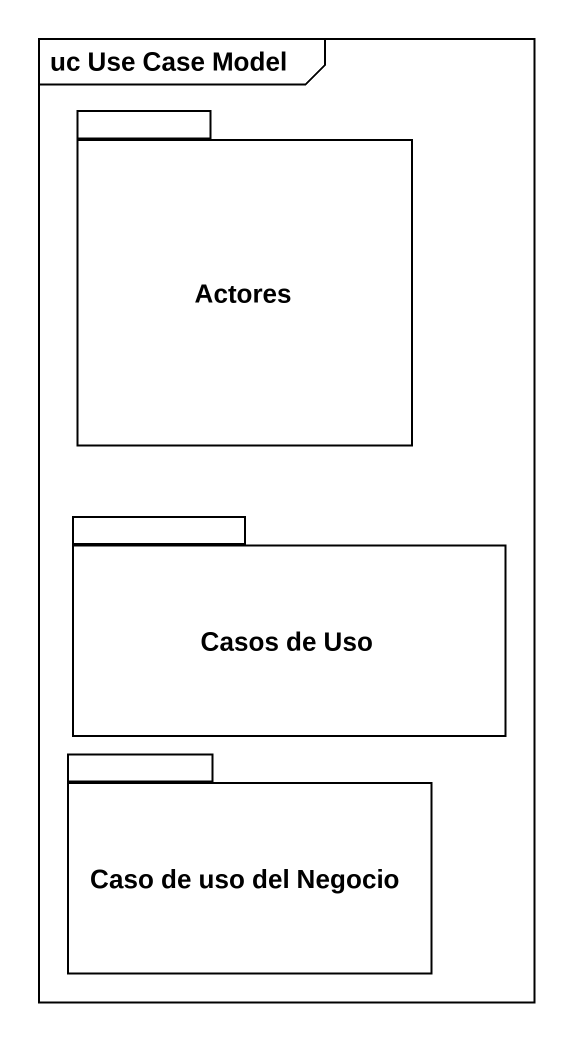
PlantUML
@startuml
mainframe uc Use Case Model
package Actores {
}
package "Casos de Uso" as Casos_de_Uso {
}
package "Caso de uso del Negocio" as Caso_de_uso_del_Negocio {
}
@enduml
